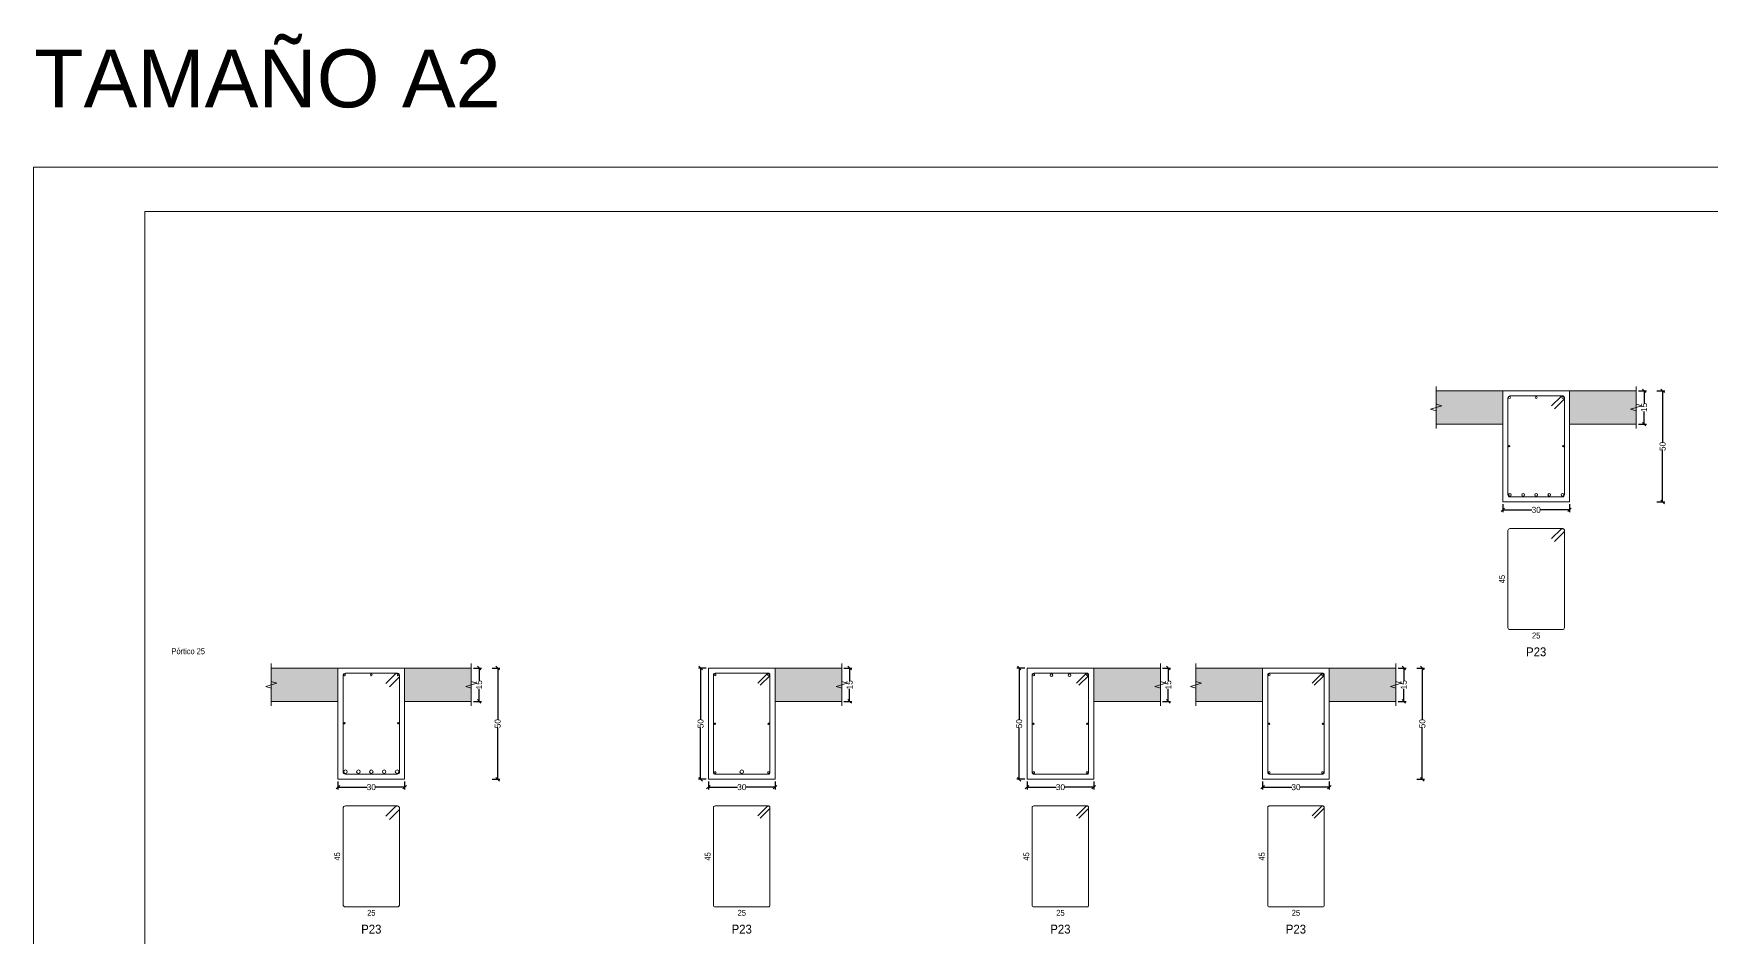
# Model space of a CAD drawing. Header units: millimetres. Extents: x 3 to 479, y -191 to 120.
# Drawn here: x 100.33 to 138.08, y -166.48 to -146.16 of the extents above; entities that cross this region are included whole.
import ezdxf
from ezdxf.enums import TextEntityAlignment as Align

# ---------------------------------------------------------------- set-up
doc = ezdxf.new("R2010")
doc.units = ezdxf.units.MM
for name, color, linetype, lineweight in [('ALZ_REF_REFERENCIA_PORTICO', 3, 'Continuous', 9), ('ARM_LONGITUDINAL_Ø12', 171, 'Continuous', 9), ('ARM_LONGITUDINAL_Ø16', 212, 'Continuous', 9), ('ARM_LONGITUDINAL_Ø6', 151, 'Continuous', 9), ('ARM_LONGITUDINAL_Ø8', 32, 'Continuous', 9), ('ARM_TRANSVERSAL_Ø6', 151, 'Continuous', 9), ('CIM_REFEREN', 2, 'Continuous', 0), ('RECUAD_LIMITES', 2, 'Continuous', 0), ('RECUAD_MARCO', 1, 'Continuous', 20), ('SEC_CONT_FORJADOS_SECCION', 8, 'Continuous', 9), ('SEC_CONT_VIG_HORMIGON_SECCION', 2, 'Continuous', 9), ('SEC_COTAS_SEC_DIM_VIGA', 122, 'Continuous', 0), ('SEC_COTAS_TEXTOS_DESPIECE_ESTRIBADO', 122, 'Continuous', 0), ('SEC_REF_TXT_POSICIONES_ARM_ESTRIBOS', 1, 'Continuous', 9)]:
    doc.layers.add(name, color=color, linetype=linetype, lineweight=lineweight)
doc.styles.add('CYPETXT_0.2_romans', font='arial.ttf', dxfattribs={"height": 0.133333})
doc.styles.add('CYPETXT_romans', font='arial.ttf', dxfattribs={"height": 0.2})
doc.dimstyles.new('cype_oblique', dxfattribs={"dimtxt": 0.18, "dimasz": 0.18, "dimexe": 0.05, "dimexo": 0.05, "dimgap": 0, "dimtad": 0, "dimdec": 4, "dimzin": 0, "dimdsep": 46, "dimtxsty": 'CYPETXT_0.2_romans', "dimblk": 'OBLIQUE', "dimtsz": 0.04, "dimcen": 0.09, "dimadec": 0, "dimazin": 0, "dimtfac": 1, "dimtdec": 4, "dimtofl": 0, "dimtmove": 2, "dimatfit": 3, "dimfxl": 1, "dimtolj": 1, "dimtzin": 0, "dimarcsym": 0})

# ---------------------------------------------------------------- blocks, each defined once
blk = doc.blocks.new('*D770')
at = {"layer": 'Defpoints', "color": 0, "transparency": 16777216}
for p in [(107.18, -162.927), (108.68, -162.927), (108.68, -163.105)]:
    blk.add_point(p, dxfattribs=at)
at = {"layer": 'SEC_COTAS_SEC_DIM_VIGA', "color": 0, "lineweight": -2, "transparency": 16777216}
for p, q in [((107.14, -163.145), (107.22, -163.065)), ((107.18, -162.977), (107.18, -163.155)), ((108.64, -163.145), (108.72, -163.065)), ((108.68, -162.977), (108.68, -163.155)), ((107.18, -163.105), (107.835, -163.105)), ((108.68, -163.105), (108.025, -163.105))]:
    blk.add_line(p, q, dxfattribs=at)
at = {"layer": 'SEC_COTAS_SEC_DIM_VIGA', "color": 0, "transparency": 16777216, "insert": (107.93, -163.105), "char_height": 0.1333, "attachment_point": 5, "style": 'CYPETXT_0.2_romans'}
blk.add_mtext('\\A1;30', dxfattribs=at)
blk = doc.blocks.new('_OBLIQUE')
at = {"color": 0, "linetype": 'ByBlock', "lineweight": -2}
blk.add_line((-0.5, -0.5), (0.5, 0.5), dxfattribs=at)
blk = doc.blocks.new('*D771')
at = {"layer": 'Defpoints', "color": 0, "transparency": 16777216}
for p in [(110.18, -160.427), (110.357, -160.427), (110.18, -161.177)]:
    blk.add_point(p, dxfattribs=at)
at = {"layer": 'SEC_COTAS_SEC_DIM_VIGA', "color": 0, "lineweight": -2, "transparency": 16777216}
for p, q in [((110.23, -160.427), (110.407, -160.427)), ((110.397, -160.467), (110.317, -160.387)), ((110.357, -160.427), (110.357, -160.713)), ((110.23, -161.177), (110.407, -161.177)), ((110.397, -161.217), (110.317, -161.137)), ((110.357, -161.177), (110.357, -160.892))]:
    blk.add_line(p, q, dxfattribs=at)
at = {"layer": 'SEC_COTAS_SEC_DIM_VIGA', "color": 0, "transparency": 16777216, "insert": (110.357, -160.802), "char_height": 0.1333, "attachment_point": 5, "rotation": 90, "style": 'CYPETXT_0.2_romans'}
blk.add_mtext('\\A1;15', dxfattribs=at)
blk = doc.blocks.new('*D772')
at = {"layer": 'Defpoints', "color": 0, "transparency": 16777216}
for p in [(110.596, -160.427), (110.773, -160.427), (110.596, -162.927)]:
    blk.add_point(p, dxfattribs=at)
at = {"layer": 'SEC_COTAS_SEC_DIM_VIGA', "color": 0, "lineweight": -2, "transparency": 16777216}
for p, q in [((110.646, -160.427), (110.823, -160.427)), ((110.813, -160.467), (110.733, -160.387)), ((110.773, -160.427), (110.773, -161.582)), ((110.773, -162.927), (110.773, -161.773)), ((110.646, -162.927), (110.823, -162.927)), ((110.813, -162.967), (110.733, -162.887))]:
    blk.add_line(p, q, dxfattribs=at)
at = {"layer": 'SEC_COTAS_SEC_DIM_VIGA', "color": 0, "transparency": 16777216, "insert": (110.773, -161.677), "char_height": 0.1333, "attachment_point": 5, "rotation": 90, "style": 'CYPETXT_0.2_romans'}
blk.add_mtext('\\A1;50', dxfattribs=at)
blk = doc.blocks.new('*D773')
at = {"layer": 'Defpoints', "color": 0, "transparency": 16777216}
for p in [(115.515, -162.927), (117.015, -162.927), (117.015, -163.105)]:
    blk.add_point(p, dxfattribs=at)
at = {"layer": 'SEC_COTAS_SEC_DIM_VIGA', "color": 0, "lineweight": -2, "transparency": 16777216}
for p, q in [((115.475, -163.145), (115.555, -163.065)), ((115.515, -162.977), (115.515, -163.155)), ((116.975, -163.145), (117.055, -163.065)), ((117.015, -162.977), (117.015, -163.155)), ((115.515, -163.105), (116.17, -163.105)), ((117.015, -163.105), (116.36, -163.105))]:
    blk.add_line(p, q, dxfattribs=at)
at = {"layer": 'SEC_COTAS_SEC_DIM_VIGA', "color": 0, "transparency": 16777216, "insert": (116.265, -163.105), "char_height": 0.1333, "attachment_point": 5, "style": 'CYPETXT_0.2_romans'}
blk.add_mtext('\\A1;30', dxfattribs=at)
blk = doc.blocks.new('*D774')
at = {"layer": 'Defpoints', "color": 0, "transparency": 16777216}
for p in [(115.338, -160.427), (115.515, -160.427), (115.515, -162.927)]:
    blk.add_point(p, dxfattribs=at)
at = {"layer": 'SEC_COTAS_SEC_DIM_VIGA', "color": 0, "lineweight": -2, "transparency": 16777216}
for p, q in [((115.465, -160.427), (115.288, -160.427)), ((115.378, -160.467), (115.298, -160.387)), ((115.338, -160.427), (115.338, -161.582)), ((115.338, -162.927), (115.338, -161.773)), ((115.465, -162.927), (115.288, -162.927)), ((115.378, -162.967), (115.298, -162.887))]:
    blk.add_line(p, q, dxfattribs=at)
at = {"layer": 'SEC_COTAS_SEC_DIM_VIGA', "color": 0, "transparency": 16777216, "insert": (115.338, -161.677), "char_height": 0.1333, "attachment_point": 5, "rotation": 90, "style": 'CYPETXT_0.2_romans'}
blk.add_mtext('\\A1;50', dxfattribs=at)
blk = doc.blocks.new('*D775')
at = {"layer": 'Defpoints', "color": 0, "transparency": 16777216}
for p in [(118.515, -160.427), (118.692, -160.427), (118.515, -161.177)]:
    blk.add_point(p, dxfattribs=at)
at = {"layer": 'SEC_COTAS_SEC_DIM_VIGA', "color": 0, "lineweight": -2, "transparency": 16777216}
for p, q in [((118.565, -160.427), (118.742, -160.427)), ((118.732, -160.467), (118.652, -160.387)), ((118.692, -160.427), (118.692, -160.713)), ((118.565, -161.177), (118.742, -161.177)), ((118.732, -161.217), (118.652, -161.137)), ((118.692, -161.177), (118.692, -160.892))]:
    blk.add_line(p, q, dxfattribs=at)
at = {"layer": 'SEC_COTAS_SEC_DIM_VIGA', "color": 0, "transparency": 16777216, "insert": (118.692, -160.802), "char_height": 0.1333, "attachment_point": 5, "rotation": 90, "style": 'CYPETXT_0.2_romans'}
blk.add_mtext('\\A1;15', dxfattribs=at)
blk = doc.blocks.new('*D776')
at = {"layer": 'Defpoints', "color": 0, "transparency": 16777216}
for p in [(122.684, -162.927), (124.184, -162.927), (124.184, -163.105)]:
    blk.add_point(p, dxfattribs=at)
at = {"layer": 'SEC_COTAS_SEC_DIM_VIGA', "color": 0, "lineweight": -2, "transparency": 16777216}
for p, q in [((122.644, -163.145), (122.724, -163.065)), ((122.684, -162.977), (122.684, -163.155)), ((124.144, -163.145), (124.224, -163.065)), ((124.184, -162.977), (124.184, -163.155)), ((122.684, -163.105), (123.339, -163.105)), ((124.184, -163.105), (123.529, -163.105))]:
    blk.add_line(p, q, dxfattribs=at)
at = {"layer": 'SEC_COTAS_SEC_DIM_VIGA', "color": 0, "transparency": 16777216, "insert": (123.434, -163.105), "char_height": 0.1333, "attachment_point": 5, "style": 'CYPETXT_0.2_romans'}
blk.add_mtext('\\A1;30', dxfattribs=at)
blk = doc.blocks.new('*D777')
at = {"layer": 'Defpoints', "color": 0, "transparency": 16777216}
for p in [(122.507, -160.427), (122.684, -160.427), (122.684, -162.927)]:
    blk.add_point(p, dxfattribs=at)
at = {"layer": 'SEC_COTAS_SEC_DIM_VIGA', "color": 0, "lineweight": -2, "transparency": 16777216}
for p, q in [((122.634, -160.427), (122.457, -160.427)), ((122.547, -160.467), (122.467, -160.387)), ((122.507, -160.427), (122.507, -161.582)), ((122.507, -162.927), (122.507, -161.773)), ((122.634, -162.927), (122.457, -162.927)), ((122.547, -162.967), (122.467, -162.887))]:
    blk.add_line(p, q, dxfattribs=at)
at = {"layer": 'SEC_COTAS_SEC_DIM_VIGA', "color": 0, "transparency": 16777216, "insert": (122.507, -161.677), "char_height": 0.1333, "attachment_point": 5, "rotation": 90, "style": 'CYPETXT_0.2_romans'}
blk.add_mtext('\\A1;50', dxfattribs=at)
blk = doc.blocks.new('*D778')
at = {"layer": 'Defpoints', "color": 0, "transparency": 16777216}
for p in [(125.684, -160.427), (125.862, -160.427), (125.684, -161.177)]:
    blk.add_point(p, dxfattribs=at)
at = {"layer": 'SEC_COTAS_SEC_DIM_VIGA', "color": 0, "lineweight": -2, "transparency": 16777216}
for p, q in [((125.734, -160.427), (125.912, -160.427)), ((125.902, -160.467), (125.822, -160.387)), ((125.862, -160.427), (125.862, -160.713)), ((125.734, -161.177), (125.912, -161.177)), ((125.902, -161.217), (125.822, -161.137)), ((125.862, -161.177), (125.862, -160.892))]:
    blk.add_line(p, q, dxfattribs=at)
at = {"layer": 'SEC_COTAS_SEC_DIM_VIGA', "color": 0, "transparency": 16777216, "insert": (125.862, -160.802), "char_height": 0.1333, "attachment_point": 5, "rotation": 90, "style": 'CYPETXT_0.2_romans'}
blk.add_mtext('\\A1;15', dxfattribs=at)
blk = doc.blocks.new('*D779')
at = {"layer": 'Defpoints', "color": 0, "transparency": 16777216}
for p in [(127.984, -162.927), (129.484, -162.927), (129.484, -163.105)]:
    blk.add_point(p, dxfattribs=at)
at = {"layer": 'SEC_COTAS_SEC_DIM_VIGA', "color": 0, "lineweight": -2, "transparency": 16777216}
for p, q in [((127.944, -163.145), (128.024, -163.065)), ((127.984, -162.977), (127.984, -163.155)), ((129.444, -163.145), (129.524, -163.065)), ((129.484, -162.977), (129.484, -163.155)), ((127.984, -163.105), (128.638, -163.105)), ((129.484, -163.105), (128.829, -163.105))]:
    blk.add_line(p, q, dxfattribs=at)
at = {"layer": 'SEC_COTAS_SEC_DIM_VIGA', "color": 0, "transparency": 16777216, "insert": (128.734, -163.105), "char_height": 0.1333, "attachment_point": 5, "style": 'CYPETXT_0.2_romans'}
blk.add_mtext('\\A1;30', dxfattribs=at)
blk = doc.blocks.new('*D780')
at = {"layer": 'Defpoints', "color": 0, "transparency": 16777216}
for p in [(130.984, -160.427), (131.161, -160.427), (130.984, -161.177)]:
    blk.add_point(p, dxfattribs=at)
at = {"layer": 'SEC_COTAS_SEC_DIM_VIGA', "color": 0, "lineweight": -2, "transparency": 16777216}
for p, q in [((131.034, -160.427), (131.211, -160.427)), ((131.201, -160.467), (131.121, -160.387)), ((131.161, -160.427), (131.161, -160.713)), ((131.034, -161.177), (131.211, -161.177)), ((131.201, -161.217), (131.121, -161.137)), ((131.161, -161.177), (131.161, -160.892))]:
    blk.add_line(p, q, dxfattribs=at)
at = {"layer": 'SEC_COTAS_SEC_DIM_VIGA', "color": 0, "transparency": 16777216, "insert": (131.161, -160.802), "char_height": 0.1333, "attachment_point": 5, "rotation": 90, "style": 'CYPETXT_0.2_romans'}
blk.add_mtext('\\A1;15', dxfattribs=at)
blk = doc.blocks.new('*D781')
at = {"layer": 'Defpoints', "color": 0, "transparency": 16777216}
for p in [(131.4, -160.427), (131.577, -160.427), (131.4, -162.927)]:
    blk.add_point(p, dxfattribs=at)
at = {"layer": 'SEC_COTAS_SEC_DIM_VIGA', "color": 0, "lineweight": -2, "transparency": 16777216}
for p, q in [((131.45, -160.427), (131.627, -160.427)), ((131.617, -160.467), (131.537, -160.387)), ((131.577, -160.427), (131.577, -161.582)), ((131.577, -162.927), (131.577, -161.773)), ((131.45, -162.927), (131.627, -162.927)), ((131.617, -162.967), (131.537, -162.887))]:
    blk.add_line(p, q, dxfattribs=at)
at = {"layer": 'SEC_COTAS_SEC_DIM_VIGA', "color": 0, "transparency": 16777216, "insert": (131.577, -161.677), "char_height": 0.1333, "attachment_point": 5, "rotation": 90, "style": 'CYPETXT_0.2_romans'}
blk.add_mtext('\\A1;50', dxfattribs=at)
blk = doc.blocks.new('*D782')
at = {"layer": 'Defpoints', "color": 0, "transparency": 16777216}
for p in [(133.389, -156.692), (134.889, -156.692), (134.889, -156.869)]:
    blk.add_point(p, dxfattribs=at)
at = {"layer": 'SEC_COTAS_SEC_DIM_VIGA', "color": 0, "lineweight": -2, "transparency": 16777216}
for p, q in [((133.349, -156.909), (133.429, -156.829)), ((133.389, -156.742), (133.389, -156.919)), ((133.389, -156.869), (134.044, -156.869)), ((134.889, -156.869), (134.234, -156.869)), ((134.849, -156.909), (134.929, -156.829)), ((134.889, -156.742), (134.889, -156.919))]:
    blk.add_line(p, q, dxfattribs=at)
at = {"layer": 'SEC_COTAS_SEC_DIM_VIGA', "color": 0, "transparency": 16777216, "insert": (134.139, -156.869), "char_height": 0.1333, "attachment_point": 5, "style": 'CYPETXT_0.2_romans'}
blk.add_mtext('\\A1;30', dxfattribs=at)
blk = doc.blocks.new('*D783')
at = {"layer": 'Defpoints', "color": 0, "transparency": 16777216}
for p in [(136.389, -154.192), (136.567, -154.192), (136.389, -154.942)]:
    blk.add_point(p, dxfattribs=at)
at = {"layer": 'SEC_COTAS_SEC_DIM_VIGA', "color": 0, "lineweight": -2, "transparency": 16777216}
for p, q in [((136.439, -154.192), (136.617, -154.192)), ((136.607, -154.232), (136.527, -154.152)), ((136.567, -154.192), (136.567, -154.477)), ((136.567, -154.942), (136.567, -154.657)), ((136.439, -154.942), (136.617, -154.942)), ((136.607, -154.982), (136.527, -154.902))]:
    blk.add_line(p, q, dxfattribs=at)
at = {"layer": 'SEC_COTAS_SEC_DIM_VIGA', "color": 0, "transparency": 16777216, "insert": (136.567, -154.567), "char_height": 0.1333, "attachment_point": 5, "rotation": 90, "style": 'CYPETXT_0.2_romans'}
blk.add_mtext('\\A1;15', dxfattribs=at)
blk = doc.blocks.new('*D784')
at = {"layer": 'Defpoints', "color": 0, "transparency": 16777216}
for p in [(136.805, -154.192), (136.983, -154.192), (136.805, -156.692)]:
    blk.add_point(p, dxfattribs=at)
at = {"layer": 'SEC_COTAS_SEC_DIM_VIGA', "color": 0, "lineweight": -2, "transparency": 16777216}
for p, q in [((136.855, -154.192), (137.033, -154.192)), ((137.023, -154.232), (136.943, -154.152)), ((136.983, -154.192), (136.983, -155.347)), ((136.983, -156.692), (136.983, -155.537)), ((137.023, -156.732), (136.943, -156.652)), ((136.855, -156.692), (137.033, -156.692))]:
    blk.add_line(p, q, dxfattribs=at)
at = {"layer": 'SEC_COTAS_SEC_DIM_VIGA', "color": 0, "transparency": 16777216, "insert": (136.983, -155.442), "char_height": 0.1333, "attachment_point": 5, "rotation": 90, "style": 'CYPETXT_0.2_romans'}
blk.add_mtext('\\A1;50', dxfattribs=at)

msp = doc.modelspace()

# ---------------------------------------------------------------- hatches: boundary and pattern name
at = {"layer": 'SEC_CONT_FORJADOS_SECCION', "true_color": 0xdad7d3}
for points in [[(131.88922, -154.19203), (133.38922, -154.19203), (133.38922, -154.94203), (131.88922, -154.94203)], [(136.38922, -154.19203), (134.88922, -154.19203), (134.88922, -154.94203), (136.38922, -154.94203)], [(105.67993, -160.42736), (107.17993, -160.42736), (107.17993, -161.17736), (105.67993, -161.17736)], [(110.17993, -160.42736), (108.67993, -160.42736), (108.67993, -161.17736), (110.17993, -161.17736)], [(118.51493, -160.42736), (117.01493, -160.42736), (117.01493, -161.17736), (118.51493, -161.17736)], [(125.68422, -160.42736), (124.18422, -160.42736), (124.18422, -161.17736), (125.68422, -161.17736)], [(126.48351, -160.42736), (127.98351, -160.42736), (127.98351, -161.17736), (126.48351, -161.17736)], [(130.98351, -160.42736), (129.48351, -160.42736), (129.48351, -161.17736), (130.98351, -161.17736)]]:
    msp.add_hatch(color=254, dxfattribs=at).paths.add_polyline_path(points)

# ---------------------------------------------------------------- linework, layer by layer
at = {"layer": 'ARM_LONGITUDINAL_Ø12'}
for centre in [(133.54922, -156.53203), (133.84422, -156.53203), (134.13922, -156.53203), (134.43422, -156.53203), (134.72922, -156.53203), (123.23088, -160.58736), (123.63755, -160.58736)]:
    msp.add_circle(centre, 0.03, dxfattribs=at)
at = {"layer": 'ARM_LONGITUDINAL_Ø16'}
for centre in [(107.34993, -162.75736), (107.63993, -162.75736), (107.92993, -162.75736), (108.21993, -162.75736), (108.50993, -162.75736), (116.26493, -162.75736)]:
    msp.add_circle(centre, 0.04, dxfattribs=at)
at = {"layer": 'ARM_LONGITUDINAL_Ø6'}
for centre in [(133.53422, -155.43703), (134.74422, -155.43703), (107.32493, -161.66736), (108.53493, -161.66736), (115.65993, -161.67736), (116.86993, -161.67736), (122.82922, -161.67736), (124.03922, -161.67736), (128.12851, -161.67736), (129.33851, -161.67736)]:
    msp.add_circle(centre, 0.015, dxfattribs=at)
at = {"layer": 'ARM_LONGITUDINAL_Ø8'}
for centre in [(133.53922, -154.34203), (134.13922, -154.34203), (134.73922, -154.34203), (107.32993, -160.57736), (107.92993, -160.57736), (108.52993, -160.57736), (115.66493, -160.57736), (116.86493, -160.57736), (122.83422, -160.57736), (124.03422, -160.57736), (128.13351, -160.57736), (129.33351, -160.57736), (115.66493, -162.77736), (116.86493, -162.77736), (122.83422, -162.77736), (124.03422, -162.77736), (128.13351, -162.77736), (129.33351, -162.77736)]:
    msp.add_circle(centre, 0.02, dxfattribs=at)
at = {"layer": 'ARM_TRANSVERSAL_Ø6'}
for points in [[(134.5489, -154.59598), (134.76104, -154.38385), (134.76663, -154.37703), (134.77079, -154.36925), (134.77335, -154.36081), (134.77422, -154.35203), (134.77335, -154.34325), (134.77079, -154.33481), (134.76663, -154.32703), (134.76104, -154.32021), (134.75422, -154.31461), (134.74644, -154.31045), (134.73799, -154.30789), (134.72922, -154.30703), (133.54922, -154.30703), (133.532, -154.31045), (133.5174, -154.32021), (133.50764, -154.33481), (133.50422, -154.35203), (133.50422, -156.53203), (133.50764, -156.54925), (133.5174, -156.56385), (133.532, -156.5736), (133.54922, -156.57703), (134.72922, -156.57703), (134.74644, -156.5736), (134.76104, -156.56385), (134.77079, -156.54925), (134.77422, -156.53203), (134.77422, -154.35203), (134.77335, -154.34325), (134.77079, -154.33481), (134.76663, -154.32703), (134.76104, -154.32021), (134.75422, -154.31461), (134.74644, -154.31045), (134.73799, -154.30789), (134.72922, -154.30703), (134.72044, -154.30789), (134.712, -154.31045), (134.70422, -154.31461), (134.6974, -154.32021), (134.48526, -154.53234)], [(134.5489, -157.58031), (134.76104, -157.36818), (134.76663, -157.36136), (134.77079, -157.35358), (134.77335, -157.34514), (134.77422, -157.33636), (134.77335, -157.32758), (134.77079, -157.31914), (134.76663, -157.31136), (134.76104, -157.30454), (134.75422, -157.29894), (134.74644, -157.29479), (134.73799, -157.29223), (134.72922, -157.29136), (133.54922, -157.29136), (133.532, -157.29479), (133.5174, -157.30454), (133.50764, -157.31914), (133.50422, -157.33636), (133.50422, -159.51636), (133.50764, -159.53358), (133.5174, -159.54818), (133.532, -159.55794), (133.54922, -159.56136), (134.72922, -159.56136), (134.74644, -159.55794), (134.76104, -159.54818), (134.77079, -159.53358), (134.77422, -159.51636), (134.77422, -157.33636), (134.77335, -157.32758), (134.77079, -157.31914), (134.76663, -157.31136), (134.76104, -157.30454), (134.75422, -157.29894), (134.74644, -157.29479), (134.73799, -157.29223), (134.72922, -157.29136), (134.72044, -157.29223), (134.712, -157.29479), (134.70422, -157.29894), (134.6974, -157.30454), (134.48526, -157.51667)], [(108.33668, -160.84838), (108.54882, -160.63625), (108.55566, -160.62792), (108.56074, -160.61841), (108.56387, -160.60809), (108.56493, -160.59736), (108.56387, -160.58663), (108.56074, -160.57631), (108.55566, -160.5668), (108.54882, -160.55847), (108.54048, -160.55163), (108.53097, -160.54655), (108.52066, -160.54342), (108.50993, -160.54236), (107.34993, -160.54236), (107.32888, -160.54655), (107.31104, -160.55847), (107.29911, -160.57631), (107.29493, -160.59736), (107.29493, -162.75736), (107.29911, -162.77841), (107.31104, -162.79625), (107.32888, -162.80817), (107.34993, -162.81236), (108.50993, -162.81236), (108.53097, -162.80817), (108.54882, -162.79625), (108.56074, -162.77841), (108.56493, -162.75736), (108.56493, -160.59736), (108.56387, -160.58663), (108.56074, -160.57631), (108.55566, -160.5668), (108.54882, -160.55847), (108.54048, -160.55163), (108.53097, -160.54655), (108.52066, -160.54342), (108.50993, -160.54236), (108.4992, -160.54342), (108.48888, -160.54655), (108.47937, -160.55163), (108.47104, -160.55847), (108.2589, -160.7706)], [(116.67754, -160.81424), (116.89324, -160.59793), (116.89611, -160.59325), (116.89821, -160.58818), (116.8995, -160.58284), (116.89993, -160.57736), (116.89925, -160.57053), (116.89726, -160.56397), (116.89403, -160.55792), (116.88967, -160.55261), (116.88437, -160.54826), (116.87832, -160.54502), (116.87175, -160.54303), (116.86493, -160.54236), (115.66493, -160.54236), (115.65153, -160.54502), (115.64018, -160.55261), (115.63259, -160.56397), (115.62993, -160.57736), (115.62993, -162.77736), (115.63259, -162.79075), (115.64018, -162.80211), (115.65153, -162.8097), (115.66493, -162.81236), (116.86493, -162.81236), (116.87832, -162.8097), (116.88967, -162.80211), (116.89726, -162.79075), (116.89993, -162.77736), (116.89993, -160.57736), (116.89925, -160.57053), (116.89726, -160.56397), (116.89403, -160.55792), (116.88967, -160.55261), (116.88437, -160.54826), (116.87832, -160.54502), (116.87175, -160.54303), (116.86493, -160.54236), (116.8581, -160.54303), (116.85153, -160.54502), (116.84548, -160.54826), (116.84018, -160.55261), (116.62805, -160.76474)], [(123.84683, -160.81424), (124.06253, -160.59793), (124.0654, -160.59325), (124.0675, -160.58818), (124.06878, -160.58284), (124.06922, -160.57736), (124.06854, -160.57053), (124.06655, -160.56397), (124.06332, -160.55792), (124.05896, -160.55261), (124.05366, -160.54826), (124.04761, -160.54502), (124.04104, -160.54303), (124.03422, -160.54236), (122.83422, -160.54236), (122.82082, -160.54502), (122.80947, -160.55261), (122.80188, -160.56397), (122.79922, -160.57736), (122.79922, -162.77736), (122.80188, -162.79075), (122.80947, -162.80211), (122.82082, -162.8097), (122.83422, -162.81236), (124.03422, -162.81236), (124.04761, -162.8097), (124.05896, -162.80211), (124.06655, -162.79075), (124.06922, -162.77736), (124.06922, -160.57736), (124.06854, -160.57053), (124.06655, -160.56397), (124.06332, -160.55792), (124.05896, -160.55261), (124.05366, -160.54826), (124.04761, -160.54502), (124.04104, -160.54303), (124.03422, -160.54236), (124.02739, -160.54303), (124.02082, -160.54502), (124.01477, -160.54826), (124.00947, -160.55261), (123.79733, -160.76474)], [(129.14612, -160.81424), (129.36182, -160.59793), (129.36469, -160.59325), (129.36679, -160.58818), (129.36807, -160.58284), (129.36851, -160.57736), (129.36783, -160.57053), (129.36584, -160.56397), (129.36261, -160.55792), (129.35825, -160.55261), (129.35295, -160.54826), (129.3469, -160.54502), (129.34033, -160.54303), (129.33351, -160.54236), (128.13351, -160.54236), (128.12011, -160.54502), (128.10876, -160.55261), (128.10117, -160.56397), (128.09851, -160.57736), (128.09851, -162.77736), (128.10117, -162.79075), (128.10876, -162.80211), (128.12011, -162.8097), (128.13351, -162.81236), (129.33351, -162.81236), (129.3469, -162.8097), (129.35825, -162.80211), (129.36584, -162.79075), (129.36851, -162.77736), (129.36851, -160.57736), (129.36783, -160.57053), (129.36584, -160.56397), (129.36261, -160.55792), (129.35825, -160.55261), (129.35295, -160.54826), (129.3469, -160.54502), (129.34033, -160.54303), (129.33351, -160.54236), (129.32668, -160.54303), (129.32011, -160.54502), (129.31406, -160.54826), (129.30876, -160.55261), (129.09662, -160.76474)], [(108.33668, -163.83272), (108.54882, -163.62058), (108.55566, -163.61225), (108.56074, -163.60274), (108.56387, -163.59242), (108.56493, -163.58169), (108.56387, -163.57096), (108.56074, -163.56065), (108.55566, -163.55114), (108.54882, -163.5428), (108.54048, -163.53596), (108.53097, -163.53088), (108.52066, -163.52775), (108.50993, -163.52669), (107.34993, -163.52669), (107.32888, -163.53088), (107.31104, -163.5428), (107.29911, -163.56065), (107.29493, -163.58169), (107.29493, -165.74169), (107.29911, -165.76274), (107.31104, -165.78058), (107.32888, -165.79251), (107.34993, -165.79669), (108.50993, -165.79669), (108.53097, -165.79251), (108.54882, -165.78058), (108.56074, -165.76274), (108.56493, -165.74169), (108.56493, -163.58169), (108.56387, -163.57096), (108.56074, -163.56065), (108.55566, -163.55114), (108.54882, -163.5428), (108.54048, -163.53596), (108.53097, -163.53088), (108.52066, -163.52775), (108.50993, -163.52669), (108.4992, -163.52775), (108.48888, -163.53088), (108.47937, -163.53596), (108.47104, -163.5428), (108.2589, -163.75493)], [(116.67754, -163.79857), (116.89324, -163.58227), (116.89611, -163.57758), (116.89821, -163.57251), (116.8995, -163.56717), (116.89993, -163.56169), (116.89925, -163.55487), (116.89726, -163.5483), (116.89403, -163.54225), (116.88967, -163.53695), (116.88437, -163.53259), (116.87832, -163.52936), (116.87175, -163.52737), (116.86493, -163.52669), (115.66493, -163.52669), (115.65153, -163.52936), (115.64018, -163.53695), (115.63259, -163.5483), (115.62993, -163.56169), (115.62993, -165.76169), (115.63259, -165.77509), (115.64018, -165.78644), (115.65153, -165.79403), (115.66493, -165.79669), (116.86493, -165.79669), (116.87832, -165.79403), (116.88967, -165.78644), (116.89726, -165.77509), (116.89993, -165.76169), (116.89993, -163.56169), (116.89925, -163.55487), (116.89726, -163.5483), (116.89403, -163.54225), (116.88967, -163.53695), (116.88437, -163.53259), (116.87832, -163.52936), (116.87175, -163.52737), (116.86493, -163.52669), (116.8581, -163.52737), (116.85153, -163.52936), (116.84548, -163.53259), (116.84018, -163.53695), (116.62805, -163.74908)], [(123.84683, -163.79857), (124.06253, -163.58227), (124.0654, -163.57758), (124.0675, -163.57251), (124.06878, -163.56717), (124.06922, -163.56169), (124.06854, -163.55487), (124.06655, -163.5483), (124.06332, -163.54225), (124.05896, -163.53695), (124.05366, -163.53259), (124.04761, -163.52936), (124.04104, -163.52737), (124.03422, -163.52669), (122.83422, -163.52669), (122.82082, -163.52936), (122.80947, -163.53695), (122.80188, -163.5483), (122.79922, -163.56169), (122.79922, -165.76169), (122.80188, -165.77509), (122.80947, -165.78644), (122.82082, -165.79403), (122.83422, -165.79669), (124.03422, -165.79669), (124.04761, -165.79403), (124.05896, -165.78644), (124.06655, -165.77509), (124.06922, -165.76169), (124.06922, -163.56169), (124.06854, -163.55487), (124.06655, -163.5483), (124.06332, -163.54225), (124.05896, -163.53695), (124.05366, -163.53259), (124.04761, -163.52936), (124.04104, -163.52737), (124.03422, -163.52669), (124.02739, -163.52737), (124.02082, -163.52936), (124.01477, -163.53259), (124.00947, -163.53695), (123.79733, -163.74908)], [(129.14612, -163.79857), (129.36182, -163.58227), (129.36469, -163.57758), (129.36679, -163.57251), (129.36807, -163.56717), (129.36851, -163.56169), (129.36783, -163.55487), (129.36584, -163.5483), (129.36261, -163.54225), (129.35825, -163.53695), (129.35295, -163.53259), (129.3469, -163.52936), (129.34033, -163.52737), (129.33351, -163.52669), (128.13351, -163.52669), (128.12011, -163.52936), (128.10876, -163.53695), (128.10117, -163.5483), (128.09851, -163.56169), (128.09851, -165.76169), (128.10117, -165.77509), (128.10876, -165.78644), (128.12011, -165.79403), (128.13351, -165.79669), (129.33351, -165.79669), (129.3469, -165.79403), (129.35825, -165.78644), (129.36584, -165.77509), (129.36851, -165.76169), (129.36851, -163.56169), (129.36783, -163.55487), (129.36584, -163.5483), (129.36261, -163.54225), (129.35825, -163.53695), (129.35295, -163.53259), (129.3469, -163.52936), (129.34033, -163.52737), (129.33351, -163.52669), (129.32668, -163.52737), (129.32011, -163.52936), (129.31406, -163.53259), (129.30876, -163.53695), (129.09662, -163.74908)]]:
    msp.add_lwpolyline(points, dxfattribs=at)
at = {"layer": 'RECUAD_LIMITES'}
msp.add_lwpolyline([(100.33093, -191.16316), (159.73093, -191.16316), (159.73093, -149.16316), (100.33093, -149.16316), (100.33093, -191.16316)], close=True, dxfattribs=at)
at = {"layer": 'RECUAD_MARCO'}
msp.add_lwpolyline([(102.83093, -190.16316), (158.73093, -190.16316), (158.73093, -150.16316), (102.83093, -150.16316), (102.83093, -190.16316)], close=True, dxfattribs=at)
at = {"layer": 'SEC_CONT_FORJADOS_SECCION'}
for points in [[(131.88922, -154.09203), (131.88922, -154.49203), (132.01422, -154.52953), (131.76422, -154.60453), (131.88922, -154.64203), (131.88922, -155.04203)], [(131.88922, -154.19203), (133.38922, -154.19203), (133.38922, -154.94203), (131.88922, -154.94203)], [(136.38922, -154.19203), (134.88922, -154.19203), (134.88922, -154.94203), (136.38922, -154.94203)], [(136.38922, -154.09203), (136.38922, -154.49203), (136.51422, -154.52953), (136.26422, -154.60453), (136.38922, -154.64203), (136.38922, -155.04203)], [(105.67993, -160.32736), (105.67993, -160.72736), (105.80493, -160.76486), (105.55493, -160.83986), (105.67993, -160.87736), (105.67993, -161.27736)], [(105.67993, -160.42736), (107.17993, -160.42736), (107.17993, -161.17736), (105.67993, -161.17736)], [(110.17993, -160.42736), (108.67993, -160.42736), (108.67993, -161.17736), (110.17993, -161.17736)], [(110.17993, -160.32736), (110.17993, -160.72736), (110.30493, -160.76486), (110.05493, -160.83986), (110.17993, -160.87736), (110.17993, -161.27736)], [(118.51493, -160.42736), (117.01493, -160.42736), (117.01493, -161.17736), (118.51493, -161.17736)], [(118.51493, -160.32736), (118.51493, -160.72736), (118.63993, -160.76486), (118.38993, -160.83986), (118.51493, -160.87736), (118.51493, -161.27736)], [(125.68422, -160.42736), (124.18422, -160.42736), (124.18422, -161.17736), (125.68422, -161.17736)], [(125.68422, -160.32736), (125.68422, -160.72736), (125.80922, -160.76486), (125.55922, -160.83986), (125.68422, -160.87736), (125.68422, -161.27736)], [(126.48351, -160.32736), (126.48351, -160.72736), (126.60851, -160.76486), (126.35851, -160.83986), (126.48351, -160.87736), (126.48351, -161.27736)], [(126.48351, -160.42736), (127.98351, -160.42736), (127.98351, -161.17736), (126.48351, -161.17736)], [(130.98351, -160.42736), (129.48351, -160.42736), (129.48351, -161.17736), (130.98351, -161.17736)], [(130.98351, -160.32736), (130.98351, -160.72736), (131.10851, -160.76486), (130.85851, -160.83986), (130.98351, -160.87736), (130.98351, -161.27736)]]:
    msp.add_lwpolyline(points, dxfattribs=at)
at = {"layer": 'SEC_CONT_FORJADOS_SECCION', "color": 254, "true_color": 0xdad7d3}
for points in [[(131.88922, -154.19203), (133.38922, -154.19203), (133.38922, -154.94203), (131.88922, -154.94203)], [(136.38922, -154.19203), (134.88922, -154.19203), (134.88922, -154.94203), (136.38922, -154.94203)], [(105.67993, -160.42736), (107.17993, -160.42736), (107.17993, -161.17736), (105.67993, -161.17736)], [(110.17993, -160.42736), (108.67993, -160.42736), (108.67993, -161.17736), (110.17993, -161.17736)], [(118.51493, -160.42736), (117.01493, -160.42736), (117.01493, -161.17736), (118.51493, -161.17736)], [(125.68422, -160.42736), (124.18422, -160.42736), (124.18422, -161.17736), (125.68422, -161.17736)], [(126.48351, -160.42736), (127.98351, -160.42736), (127.98351, -161.17736), (126.48351, -161.17736)], [(130.98351, -160.42736), (129.48351, -160.42736), (129.48351, -161.17736), (130.98351, -161.17736)]]:
    msp.add_lwpolyline(points, close=True, dxfattribs=at)
at = {"layer": 'SEC_CONT_VIG_HORMIGON_SECCION'}
for points in [[(134.88922, -154.19203), (133.38922, -154.19203), (133.38922, -156.69203), (134.88922, -156.69203), (134.88922, -154.19203)], [(108.67993, -160.42736), (107.17993, -160.42736), (107.17993, -162.92736), (108.67993, -162.92736), (108.67993, -160.42736)], [(117.01493, -160.42736), (115.51493, -160.42736), (115.51493, -162.92736), (117.01493, -162.92736), (117.01493, -160.42736)], [(124.18422, -160.42736), (122.68422, -160.42736), (122.68422, -162.92736), (124.18422, -162.92736), (124.18422, -160.42736)], [(129.48351, -160.42736), (127.98351, -160.42736), (127.98351, -162.92736), (129.48351, -162.92736), (129.48351, -160.42736)]]:
    msp.add_lwpolyline(points, close=True, dxfattribs=at)

# ---------------------------------------------------------------- texts
at = {"layer": 'ALZ_REF_REFERENCIA_PORTICO', "style": 'CYPETXT_romans', "width": 0.820327}
msp.add_text('Pórtico 25', height=0.133333, dxfattribs=at).set_placement((103.43493, -160.04736), align=Align.MIDDLE_LEFT)
at = {"layer": 'CIM_REFEREN', "insert": (100.34667, -146.51843), "char_height": 1.3, "attachment_point": 1, "style": 'CYPETXT_romans'}
msp.add_mtext_dynamic_manual_height_columns('TAMAÑO A2', width=20.4097016, gutter_width=12.5, heights=[0], dxfattribs=at)
at = {"layer": 'SEC_COTAS_TEXTOS_DESPIECE_ESTRIBADO', "style": 'CYPETXT_romans', "width": 0.872274}
for p in [(133.43755, -158.42636), (107.22826, -164.66169), (115.56326, -164.66169), (122.73255, -164.66169), (128.03184, -164.66169)]:
    msp.add_text('45', height=0.133333, rotation=90, dxfattribs=at).set_placement(p, align=Align.CENTER)
for p in [(134.13922, -159.62803), (107.92993, -165.86336), (116.26493, -165.86336), (123.43422, -165.86336), (128.73351, -165.86336)]:
    msp.add_text('25', height=0.133333, dxfattribs=at).set_placement(p, align=Align.TOP_CENTER)
at = {"layer": 'SEC_REF_TXT_POSICIONES_ARM_ESTRIBOS', "style": 'CYPETXT_romans', "width": 0.91451}
for p in [(134.13922, -160.06136), (107.92993, -166.29669), (116.26493, -166.29669), (123.43422, -166.29669), (128.73351, -166.29669)]:
    msp.add_text('P23', height=0.2, dxfattribs=at).set_placement(p, align=Align.MIDDLE_CENTER)

# ---------------------------------------------------------------- dimensions: what is measured, and where the dimension line sits
at = {"layer": 'SEC_COTAS_SEC_DIM_VIGA'}
for p1, p2, distance, text, picture, middle in [((136.38922, -154.94203), (136.38922, -154.19203), -0.17733, '15', '*D783', (136.56655, -154.56703)), ((136.80522, -156.69203), (136.80522, -154.19203), -0.17733, '50', '*D784', (136.98255, -155.44203)), ((133.38922, -156.69203), (134.88922, -156.69203), -0.17733, '30', '*D782', (134.13922, -156.86936)), ((110.17993, -161.17736), (110.17993, -160.42736), -0.17733, '15', '*D771', (110.35726, -160.80236)), ((110.59593, -162.92736), (110.59593, -160.42736), -0.17733, '50', '*D772', (110.77326, -161.67736)), ((115.51493, -162.92736), (115.51493, -160.42736), 0.17733, '50', '*D774', (115.33759, -161.67736)), ((118.51493, -161.17736), (118.51493, -160.42736), -0.17733, '15', '*D775', (118.69226, -160.80236)), ((122.68422, -162.92736), (122.68422, -160.42736), 0.17733, '50', '*D777', (122.50688, -161.67736)), ((125.68422, -161.17736), (125.68422, -160.42736), -0.17733, '15', '*D778', (125.86155, -160.80236)), ((130.98351, -161.17736), (130.98351, -160.42736), -0.17733, '15', '*D780', (131.16084, -160.80236)), ((131.39951, -162.92736), (131.39951, -160.42736), -0.17733, '50', '*D781', (131.57684, -161.67736)), ((107.17993, -162.92736), (108.67993, -162.92736), -0.17733, '30', '*D770', (107.92993, -163.10469)), ((115.51493, -162.92736), (117.01493, -162.92736), -0.17733, '30', '*D773', (116.26493, -163.10469)), ((122.68422, -162.92736), (124.18422, -162.92736), -0.17733, '30', '*D776', (123.43422, -163.10469)), ((127.98351, -162.92736), (129.48351, -162.92736), -0.17733, '30', '*D779', (128.73351, -163.10469))]:
    dim = msp.add_aligned_dim(p1=p1, p2=p2, distance=distance, text=text, dimstyle='cype_oblique', dxfattribs=at)
    dim.commit()
    dim.dimension.update_dxf_attribs({"geometry": picture, "text_midpoint": middle})

doc.saveas('drawing.dxf')
